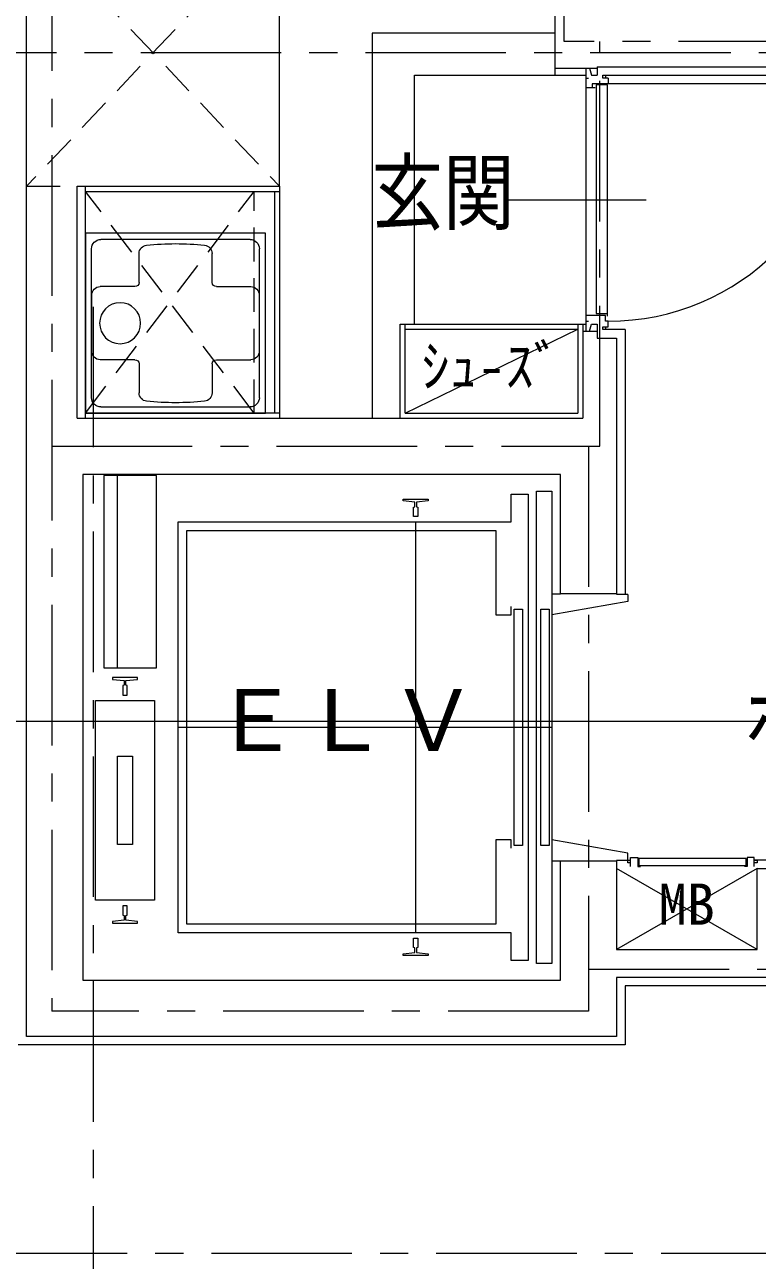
# Model space of a CAD drawing. Units: millimetres at full size; details may follow other scales. Extents: x -443943 to 462275, y -43546 to 79452.
# Drawn here: x -16638 to -14031, y 56192 to 60588 of the extents above; entities that cross this region are included whole.
import ezdxf
from ezdxf.enums import TextEntityAlignment as Align

# ---------------------------------------------------------------- set-up
doc = ezdxf.new("R2010")
doc.units = ezdxf.units.MM
doc.header["$LTSCALE"] = 100
for name, pattern in [('CHAIN1', [8, 5, -1, 1, -1]), ('DASHED1', [1.8, 1.2, -0.6]), ('DASHED3', [4, 3, -1])]:
    doc.linetypes.add(name, pattern=pattern)
for name, color, linetype, lineweight in [('0-0_仕上', 4, 'Continuous', 9), ('4-0_仕上', 7, 'Continuous', 15), ('4-1_通り芯', 4, 'Continuous', 9), ('4-F__', 4, 'Continuous', 9), ('8-8_強調', 4, 'DASHED3', 9)]:
    doc.layers.add(name, color=color, linetype=linetype, lineweight=lineweight)
doc.styles.add('ＭＳ ゴシック', font='')
doc.styles.get('ＭＳ ゴシック').set_extended_font_data('MS Gothic')

# ---------------------------------------------------------------- blocks, each defined once
blk = doc.blocks.new('洗濯パン640')
at = {"layer": '8-8_強調', "linetype": 'Continuous'}
for p, q in [((-337.5, 320), (302.5, 320)), ((-337.5, -320), (-337.5, 320)), ((302.5, 320), (302.5, -320)), ((-316, -265), (-316, 265)), ((-283, 298), (248, 298)), ((281, -265), (281, 265)), ((-148, 145), (-148, 247.8)), ((112, 145), (112, 247.8)), ((-163, 130), (-285.5, 130)), ((127, 130), (250.5, 130)), ((280.5, -100), (280.5, 100)), ((-163, -130), (-285.5, -130)), ((127, -130), (250.5, -130)), ((-148, -145), (-148, -247.8)), ((112, -145), (112, -247.8)), ((248, -298), (-283, -298)), ((302.5, -320), (-337.5, -320))]:
    blk.add_line(p, q, dxfattribs=at)
blk.add_circle((179.5, 0), 73, dxfattribs=at)
for centre, radius, start, end in [((-283, 265), 33, 90, 180), ((-118, 247.8), 30, 95.9172, 180), ((-18, -717), 1000, 90, 95.9173), ((-18, -717), 1000, 84.0827, 90), ((82, 247.8), 30, 0, 84.0828), ((248, 265), 33, 0, 90), ((-163, 145), 15, 270, 0), ((127, 145), 15, 180, 270), ((-285.5, 100), 30, 90, 180), ((250.5, 100), 30, 0, 90), ((-285.5, -100), 30, 180, 270), ((-163, -145), 15, 0, 90), ((127, -145), 15, 90, 180), ((250.5, -100), 30, 270, 0), ((-118, -247.8), 30, 180, 264.0827), ((82, -247.8), 30, 275.9173, 0), ((-283, -265), 33, 180, 270), ((-18, 717), 1000, 264.0827, 270), ((-18, 717), 1000, 270, 275.9173), ((248, -265), 33, 270, 0)]:
    blk.add_arc(centre, radius, start, end, dxfattribs=at)

msp = doc.modelspace()

# ---------------------------------------------------------------- linework, layer by layer
at = {"layer": '0-0_仕上', "linetype": 'CHAIN1'}
for p, q in [((-16541.7, 77723.8), (-16541.7, 57077.9)), ((-14718.7, 60527.9), (-14718.7, 63444.9)), ((-13011.2, 60527.9), (-14718.7, 60527.9)), ((-14591.7, 59087.9), (-14591.7, 60527.9)), ((-7725.4, 60487.9), (-19955.9, 60487.9)), ((-16541.7, 59087.9), (-14591.7, 59087.9)), ((-14631.7, 59087.9), (-14631.7, 57077.9)), ((-14631.7, 57227.9), (-11291.7, 57227.9)), ((-14631.7, 57077.9), (-16541.7, 57077.9))]:
    msp.add_line(p, q, dxfattribs=at)
at = {"layer": '0-0_仕上', "color": 3, "lineweight": 20}
for p, q in [((-16631.7, 56987.9), (-16631.7, 65362.9)), ((-15731.7, 60012.9), (-15731.7, 60962.9)), ((-14751.2, 60432.9), (-14627.9, 60432.9)), ((-14627.9, 60432.9), (-14621.2, 60407.9)), ((-14621.2, 60407.9), (-14601.2, 60407.9)), ((-14601.2, 60437.9), (-14601.2, 60407.9)), ((-14601.2, 60437.9), (-13086.2, 60437.9)), ((-16451.7, 60012.9), (-15731.7, 60012.9)), ((-16451.7, 59187.9), (-16451.7, 60012.9)), ((-14651.7, 59497.9), (-14651.7, 59187.9)), ((-14651.7, 59497.9), (-14627.9, 59497.9)), ((-14627.9, 59497.9), (-14621.2, 59522.9)), ((-14621.2, 59522.9), (-14601.2, 59522.9)), ((-14601.2, 59522.9), (-14601.2, 59472.9)), ((-14601.2, 59472.9), (-14531.7, 59472.9)), ((-14531.7, 59472.9), (-14531.7, 58562.9)), ((-16451.7, 59187.9), (-14651.7, 59187.9)), ((-16431.7, 58987.9), (-16431.7, 57187.9)), ((-14731.7, 58987.9), (-16431.7, 58987.9)), ((-14731.7, 58562.9), (-14731.7, 58987.9)), ((-14531.7, 58562.9), (-14731.7, 58562.9)), ((-14731.7, 57612.9), (-14531.7, 57612.9)), ((-14731.7, 57187.9), (-14731.7, 57612.9)), ((-14531.7, 57612.9), (-14531.7, 57297.9)), ((-14031.7, 57297.9), (-14031.7, 57585.4)), ((-14031.7, 57585.4), (-13931.7, 57585.4)), ((-14531.7, 57297.9), (-14031.7, 57297.9)), ((-14531.7, 57197.9), (-14531.7, 56987.9)), ((-13931.7, 57197.9), (-14531.7, 57197.9)), ((-16431.7, 57187.9), (-14731.7, 57187.9)), ((-14531.7, 56987.9), (-16631.7, 56987.9))]:
    msp.add_line(p, q, dxfattribs=at)
at = {"layer": '0-0_仕上', "color": 7, "lineweight": 15}
for p, q in [((-14751.2, 61904.9), (-14751.2, 60407.9)), ((-15401.2, 60557.9), (-15401.2, 59187.9)), ((-14751.2, 60557.9), (-15401.2, 60557.9)), ((-15251.2, 59522.9), (-15251.2, 60407.9)), ((-15251.2, 60407.9), (-14641.2, 60407.9)), ((-14641.2, 60432.9), (-14641.2, 59497.9)), ((-14581.2, 60397.9), (-14581.2, 60407.9)), ((-14581.2, 60407.9), (-13116.2, 60407.9)), ((-14571.2, 60407.9), (-14571.2, 60397.9)), ((-14641.2, 60397.9), (-14631.2, 60397.9)), ((-14608.2, 60362.9), (-14641.2, 60362.9)), ((-13065.2, 60377.9), (-14618.2, 60377.9)), ((-14618.2, 60377.9), (-14618.2, 60362.9)), ((-14604.2, 60373.9), (-14604.2, 59560.9)), ((-14564.2, 60373.9), (-14604.2, 60373.9)), ((-14561.2, 60397.9), (-14581.2, 60397.9)), ((-14564.2, 59550.4), (-14564.2, 60373.9)), ((-14561.2, 60397.9), (-14561.2, 60377.9)), ((-16421.7, 60012.9), (-15731.7, 60012.9)), ((-16421.7, 59187.9), (-16421.7, 60012.9)), ((-15731.7, 60012.9), (-15731.7, 59187.9)), ((-16421.7, 59994.9), (-15731.7, 59994.9)), ((-15749.7, 59994.9), (-15749.7, 59205.9)), ((-14926.2, 59965.4), (-14426.2, 59965.4)), ((-15781.7, 59845.9), (-16421.7, 59845.9)), ((-14571.2, 59552.9), (-14641.2, 59552.9)), ((-14641.2, 59532.9), (-14631.2, 59532.9)), ((-14604.2, 59560.9), (-14564.2, 59560.9)), ((-14571.2, 59532.9), (-14571.2, 59552.9)), ((-14561.2, 59532.9), (-14571.2, 59532.9)), ((-14561.2, 59512.9), (-14561.2, 59532.9)), ((-15301.7, 59187.9), (-15301.7, 59522.9)), ((-15301.7, 59522.9), (-14641.2, 59522.9)), ((-15283.7, 59205.9), (-15283.7, 59522.9)), ((-15283.7, 59504.9), (-14669.7, 59504.9)), ((-14669.7, 59522.9), (-14669.7, 59205.9)), ((-14651.7, 59522.9), (-14651.7, 59497.9)), ((-14581.2, 59512.9), (-14561.2, 59512.9)), ((-14581.2, 59502.9), (-14581.2, 59512.9)), ((-14501.7, 59502.9), (-14581.2, 59502.9)), ((-14571.2, 59512.9), (-14571.2, 59502.9)), ((-14501.7, 59502.9), (-14501.7, 58560.4)), ((-15731.7, 59205.9), (-16421.7, 59205.9)), ((-16421.7, 59187.9), (-15731.7, 59187.9)), ((-15283.7, 59205.9), (-14669.7, 59205.9)), ((-14491.7, 57615.4), (-14481.7, 57615.4)), ((-14491.7, 57605.4), (-14491.7, 57615.4)), ((-14481.7, 57605.4), (-14491.7, 57605.4)), ((-14481.7, 57625.4), (-14456.7, 57625.4)), ((-14481.7, 57592.4), (-14481.7, 57625.4)), ((-14456.7, 57625.4), (-14456.7, 57592.4)), ((-14456.7, 57592.4), (-14446.7, 57592.4)), ((-14452.7, 57621.4), (-14452.7, 57596.4)), ((-14070.7, 57621.4), (-14452.7, 57621.4)), ((-14452.7, 57596.4), (-14070.7, 57596.4)), ((-14066.7, 57592.4), (-14076.7, 57592.4)), ((-14070.7, 57596.4), (-14070.7, 57621.4)), ((-14066.7, 57625.4), (-14066.7, 57592.4)), ((-14041.7, 57625.4), (-14066.7, 57625.4)), ((-14041.7, 57592.4), (-14041.7, 57625.4)), ((-14041.7, 57615.4), (-14031.7, 57615.4)), ((-14031.7, 57605.4), (-14041.7, 57605.4)), ((-14031.7, 57615.4), (-14031.7, 57605.4)), ((-14501.7, 56957.9), (-16661.7, 56957.9))]:
    msp.add_line(p, q, dxfattribs=at)
at = {"layer": '0-0_仕上', "color": 3, "linetype": 'DASHED1', "lineweight": 20}
for p, q in [((-15731.7, 60962.9), (-16631.7, 60012.9)), ((-16631.7, 60962.9), (-15731.7, 60012.9)), ((-14627.9, 60432.9), (-14601.2, 60432.9)), ((-16631.7, 60012.9), (-16431.7, 60012.9)), ((-14627.9, 59497.9), (-14601.2, 59497.9))]:
    msp.add_line(p, q, dxfattribs=at)
at = {"layer": '0-0_仕上', "color": 7, "linetype": 'DASHED1', "lineweight": 15}
for p, q in [((-15821.7, 59205.9), (-16421.7, 59994.9)), ((-16421.7, 59205.9), (-15821.7, 59994.9)), ((-15821.7, 59205.9), (-15821.7, 59994.9))]:
    msp.add_line(p, q, dxfattribs=at)
at = {"layer": '0-0_仕上'}
for p, q in [((-15283.7, 59205.9), (-14669.7, 59504.9)), ((-14031.7, 57297.9), (-14531.7, 57585.4)), ((-14031.7, 57585.4), (-14531.7, 57297.9))]:
    msp.add_line(p, q, dxfattribs=at)
at = {"layer": '0-0_仕上', "color": 1}
msp.add_line((-14501.7, 59217.9), (-14501.7, 58917.9), dxfattribs=at)
at = {"layer": '0-0_仕上', "color": 7, "lineweight": 18}
for p, q in [((-16169.2, 58983.9), (-16356.2, 58983.9)), ((-16356.2, 58983.9), (-16356.2, 58299.9)), ((-16308.2, 58299.9), (-16308.2, 58983.9)), ((-16169.2, 58299.9), (-16169.2, 58983.9)), ((-14906.7, 58917.9), (-14846.7, 58917.9)), ((-14906.7, 58818.9), (-14906.7, 58917.9)), ((-14846.7, 58917.9), (-14846.7, 57257.9)), ((-14816.7, 57247.9), (-14816.7, 58927.9)), ((-14816.7, 58927.9), (-14761.7, 58927.9)), ((-14761.7, 58927.9), (-14761.7, 57247.9)), ((-15291.2, 58899.9), (-15202.2, 58899.9)), ((-15291.2, 58893.4), (-15291.2, 58899.9)), ((-15249.7, 58889.4), (-15291.2, 58893.4)), ((-15254.6, 58871.3), (-15249.7, 58872.9)), ((-15254.6, 58837.9), (-15254.6, 58871.3)), ((-15249.7, 58872.9), (-15249.7, 58889.4)), ((-15202.2, 58893.4), (-15243.7, 58889.4)), ((-15243.7, 58889.4), (-15243.7, 58872.9)), ((-15243.7, 58872.9), (-15238.7, 58871.3)), ((-15238.7, 58871.3), (-15238.7, 58837.9)), ((-15202.2, 58899.9), (-15202.2, 58893.4)), ((-15238.7, 58837.9), (-15254.6, 58837.9)), ((-16091.7, 58818.9), (-14906.7, 58818.9)), ((-16091.7, 57356.9), (-16091.7, 58818.9)), ((-16061.7, 58787.9), (-14961.7, 58787.9)), ((-16061.7, 57387.9), (-16061.7, 58787.9)), ((-15246.7, 57356.9), (-15246.7, 58818.9)), ((-14961.7, 58787.9), (-14961.7, 58487.9)), ((-14761.7, 58562.9), (-14731.7, 58562.9)), ((-14491.7, 58560.4), (-14531.7, 58560.4)), ((-14491.7, 58560.4), (-14491.7, 58535.4)), ((-14906.7, 58487.9), (-14906.7, 58517.9)), ((-14491.7, 58535.4), (-14761.7, 58487.9)), ((-14961.7, 58487.9), (-14906.7, 58487.9)), ((-14896.7, 57667.9), (-14896.7, 58507.9)), ((-14896.7, 58507.9), (-14866.7, 58507.9)), ((-14866.7, 58507.9), (-14866.7, 57667.9)), ((-14801.7, 58507.9), (-14771.7, 58507.9)), ((-14801.7, 57667.9), (-14801.7, 58507.9)), ((-14771.7, 58507.9), (-14771.7, 57667.9)), ((-16356.2, 58299.9), (-16169.2, 58299.9)), ((-16326.2, 58264.9), (-16326.2, 58258.4)), ((-16237.2, 58264.9), (-16326.2, 58264.9)), ((-16326.2, 58258.4), (-16284.7, 58254.4)), ((-16284.7, 58254.4), (-16284.7, 58237.9)), ((-16278.7, 58254.4), (-16237.2, 58258.4)), ((-16278.7, 58237.9), (-16278.7, 58254.4)), ((-16237.2, 58258.4), (-16237.2, 58264.9)), ((-16284.7, 58237.9), (-16289.6, 58236.3)), ((-16289.6, 58236.3), (-16289.6, 58202.9)), ((-16273.7, 58236.3), (-16278.7, 58237.9)), ((-16273.7, 58202.9), (-16273.7, 58236.3)), ((-16386.7, 58182.9), (-16176.7, 58182.9)), ((-16386.7, 57472.9), (-16386.7, 58182.9)), ((-16289.6, 58202.9), (-16273.7, 58202.9)), ((-16176.7, 58182.9), (-16176.7, 57472.9)), ((-14846.7, 58087.9), (-16091.7, 58087.9)), ((-14761.7, 58087.9), (-14846.7, 58087.9)), ((-16308.2, 57984.9), (-16255.2, 57984.9)), ((-16308.2, 57670.9), (-16308.2, 57984.9)), ((-16255.2, 57984.9), (-16255.2, 57670.9)), ((-14961.7, 57687.9), (-14961.7, 57387.9)), ((-14906.7, 57687.9), (-14961.7, 57687.9)), ((-14906.7, 57657.9), (-14906.7, 57687.9)), ((-14491.7, 57640.4), (-14761.7, 57687.9)), ((-16255.2, 57670.9), (-16308.2, 57670.9)), ((-14866.7, 57667.9), (-14896.7, 57667.9)), ((-14771.7, 57667.9), (-14801.7, 57667.9)), ((-14491.7, 57615.4), (-14491.7, 57640.4)), ((-14761.7, 57612.9), (-14731.7, 57612.9)), ((-14531.7, 57615.4), (-14491.7, 57615.4)), ((-13911.7, 57615.4), (-14041.7, 57615.4)), ((-16176.7, 57472.9), (-16386.7, 57472.9)), ((-16289.6, 57452.9), (-16289.6, 57419.5)), ((-16273.7, 57452.9), (-16289.6, 57452.9)), ((-16289.6, 57419.5), (-16284.7, 57417.9)), ((-16284.7, 57417.9), (-16284.7, 57401.4)), ((-16278.7, 57417.9), (-16273.7, 57419.5)), ((-16278.7, 57401.4), (-16278.7, 57417.9)), ((-16273.7, 57419.5), (-16273.7, 57452.9)), ((-16284.7, 57401.4), (-16326.2, 57397.4)), ((-16326.2, 57397.4), (-16326.2, 57390.9)), ((-16326.2, 57390.9), (-16237.2, 57390.9)), ((-16237.2, 57397.4), (-16278.7, 57401.4)), ((-16237.2, 57390.9), (-16237.2, 57397.4)), ((-14961.7, 57387.9), (-16061.7, 57387.9)), ((-14906.7, 57356.9), (-16091.7, 57356.9)), ((-15254.6, 57304.5), (-15254.6, 57337.9)), ((-15254.6, 57337.9), (-15238.7, 57337.9)), ((-15238.7, 57337.9), (-15238.7, 57304.5)), ((-14906.7, 57257.9), (-14906.7, 57356.9)), ((-15291.2, 57282.4), (-15249.7, 57286.4)), ((-15249.7, 57302.9), (-15254.6, 57304.5)), ((-15249.7, 57286.4), (-15249.7, 57302.9)), ((-15238.7, 57304.5), (-15243.7, 57302.9)), ((-15243.7, 57302.9), (-15243.7, 57286.4)), ((-15243.7, 57286.4), (-15202.2, 57282.4)), ((-15291.2, 57275.9), (-15291.2, 57282.4)), ((-15202.2, 57275.9), (-15291.2, 57275.9)), ((-15202.2, 57282.4), (-15202.2, 57275.9)), ((-14846.7, 57257.9), (-14906.7, 57257.9)), ((-14761.7, 57247.9), (-14816.7, 57247.9)), ((-13911.7, 57167.9), (-14501.7, 57167.9)), ((-14501.7, 57167.9), (-14501.7, 56957.9))]:
    msp.add_line(p, q, dxfattribs=at)
at = {"layer": '0-0_仕上', "color": 7, "lineweight": 15}
msp.add_arc((-14561.2, 60377.9), 845, 270, 0, dxfattribs=at)
at = {"layer": '4-0_仕上'}
msp.add_line((-18955.9, 58109.6), (20855.8, 58109.6), dxfattribs=at)
at = {"layer": '4-1_通り芯', "linetype": 'CHAIN1'}
msp.add_line((-16394.2, 59584.4), (-16394.2, 44110.7), dxfattribs=at)
at = {"layer": '4-F__', "linetype": 'CHAIN1'}
msp.add_line((-10673.5, 56215.7), (-17004.2, 56215.7), dxfattribs=at)

# ---------------------------------------------------------------- block references
at = {"layer": '0-0_仕上', "xscale": -1}
msp.add_blockref('洗濯パン640', (-16119.2, 59525.9), dxfattribs=at)

# ---------------------------------------------------------------- texts
at = {"layer": '0-0_仕上', "color": 7, "style": 'ＭＳ ゴシック'}
for s, width, p in [('玄関', 0.85, (-15404.3, 59815.6)), ('ＥＬＶ', 1.05, (-15971.7, 57937.9)), ('ホール', 0.85, (-14081.8, 57944.3))]:
    msp.add_text(s, height=219.9, dxfattribs=dict(at, width=width)).set_placement(p, align=Align.BOTTOM_LEFT)
at = {"layer": '0-0_仕上', "style": 'ＭＳ ゴシック'}
for s, p in [('ｼｭ-ｽﾞ', (-15226.7, 59255.4)), ('MB', (-14381.7, 57341.6))]:
    msp.add_text(s, height=146.6, dxfattribs=at).set_placement(p, align=Align.BOTTOM_LEFT)

doc.saveas('drawing.dxf')
